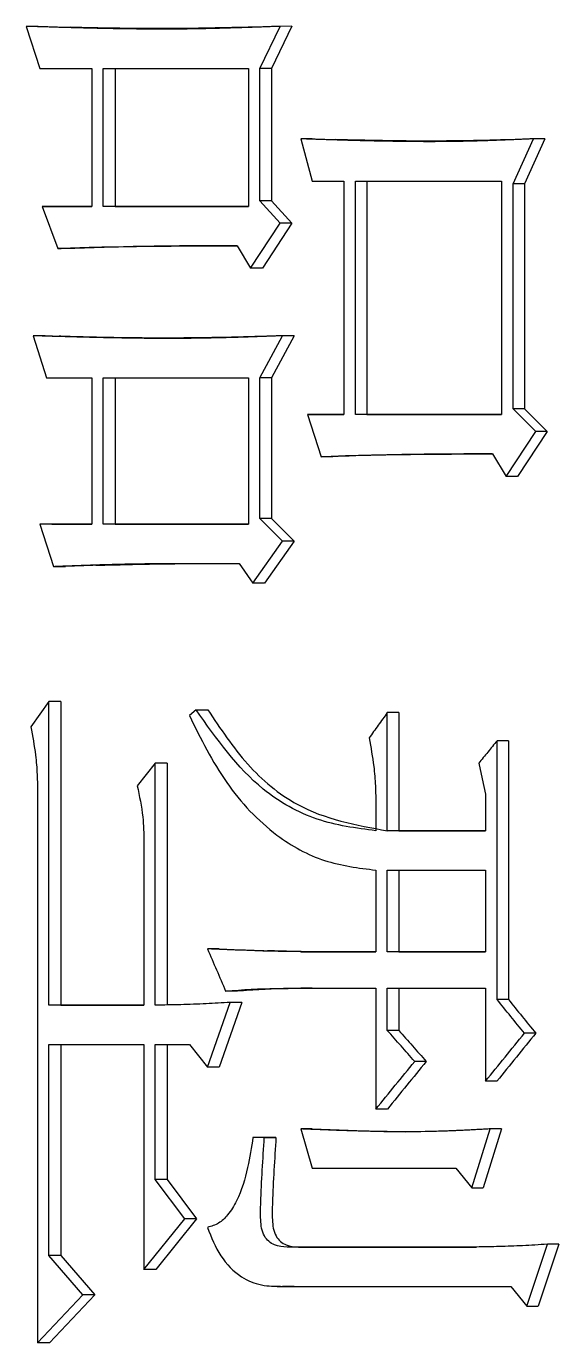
# Model space of a CAD drawing. Header units: millimetres. Extents: x 2160 to 4596, y 811 to 2534.
# Drawn here: x 3285.33 to 3287.38, y 1498.29 to 1503.36 of the extents above; entities that cross this region are included whole.
import ezdxf

# ---------------------------------------------------------------- set-up
doc = ezdxf.new("R2010")
doc.units = ezdxf.units.MM

msp = doc.modelspace()

# ---------------------------------------------------------------- linework, layer by layer
at = {"color": 7, "linetype": 'Continuous', "lineweight": 25}
for p, q in [((3285.3332, 1503.3557), (3285.3854, 1503.1935)), ((3285.3792, 1503.3557), (3285.3332, 1503.3557)), ((3285.3792, 1503.3557), (3285.5094, 1503.3522)), ((3286.2314, 1503.1935), (3286.3102, 1503.3557)), ((3286.355, 1503.3558), (3286.2763, 1503.1935)), ((3286.355, 1503.3558), (3286.3102, 1503.3557)), ((3285.3854, 1503.1935), (3285.5855, 1503.1935)), ((3285.5855, 1503.1935), (3285.5855, 1502.6634)), ((3285.629, 1503.1935), (3286.1877, 1503.1935)), ((3285.629, 1502.6634), (3285.629, 1503.1935)), ((3285.6747, 1503.1935), (3285.6747, 1502.6634)), ((3286.1877, 1503.1935), (3286.1877, 1502.6634)), ((3286.2314, 1502.6851), (3286.2314, 1503.1935)), ((3286.2763, 1503.1935), (3286.2314, 1503.1935)), ((3286.2763, 1503.1935), (3286.2763, 1502.6851)), ((3286.389, 1502.9231), (3286.4328, 1502.7608)), ((3286.4337, 1502.9231), (3286.389, 1502.9231)), ((3286.4337, 1502.9231), (3286.5294, 1502.9203)), ((3287.2061, 1502.75), (3287.2854, 1502.9231)), ((3287.3289, 1502.9231), (3287.2497, 1502.75)), ((3287.3289, 1502.9231), (3287.2854, 1502.9231)), ((3286.4328, 1502.7608), (3286.5555, 1502.7608)), ((3286.5555, 1502.7608), (3286.5556, 1501.863)), ((3286.5994, 1501.863), (3286.5994, 1502.7608)), ((3286.6438, 1502.7608), (3286.6438, 1501.863)), ((3287.162, 1502.7608), (3287.162, 1501.863)), ((3287.2061, 1501.8846), (3287.2061, 1502.75)), ((3287.2497, 1502.75), (3287.2061, 1502.75)), ((3287.2497, 1502.75), (3287.2497, 1501.8846)), ((3285.3941, 1502.6634), (3285.4549, 1502.5012)), ((3285.5855, 1502.6634), (3285.3941, 1502.6634)), ((3285.3941, 1502.6634), (3285.44, 1502.6634)), ((3285.44, 1502.6634), (3285.5855, 1502.6634)), ((3286.1877, 1502.6634), (3285.629, 1502.6634)), ((3285.6747, 1502.6634), (3285.629, 1502.6634)), ((3285.6747, 1502.6634), (3286.1877, 1502.6634)), ((3286.3102, 1502.5985), (3286.2314, 1502.6851)), ((3286.2763, 1502.6851), (3286.2314, 1502.6851)), ((3286.2763, 1502.6851), (3286.355, 1502.5985)), ((3286.1964, 1502.4255), (3286.3102, 1502.5985)), ((3286.355, 1502.5985), (3286.2414, 1502.4255)), ((3286.355, 1502.5985), (3286.3102, 1502.5985)), ((3286.144, 1502.512), (3286.1964, 1502.4255)), ((3285.5008, 1502.5012), (3285.4549, 1502.5012)), ((3286.2414, 1502.4255), (3286.1964, 1502.4255)), ((3285.3593, 1502.1658), (3285.4114, 1502.0036)), ((3285.4053, 1502.1658), (3285.3593, 1502.1658)), ((3286.2314, 1502.0036), (3286.319, 1502.1658)), ((3286.3637, 1502.1658), (3286.2763, 1502.0036)), ((3286.3637, 1502.1658), (3286.319, 1502.1658)), ((3285.4114, 1502.0036), (3285.5855, 1502.0036)), ((3285.5855, 1502.0036), (3285.5855, 1501.4411)), ((3285.629, 1502.0036), (3286.1877, 1502.0036)), ((3285.629, 1501.4411), (3285.629, 1502.0036)), ((3285.6747, 1502.0036), (3285.6747, 1501.4411)), ((3286.1877, 1502.0036), (3286.1877, 1501.4411)), ((3286.2314, 1501.4627), (3286.2314, 1502.0036)), ((3286.2763, 1502.0036), (3286.2314, 1502.0036)), ((3286.2763, 1502.0036), (3286.2763, 1501.4627)), ((3286.4153, 1501.863), (3286.4679, 1501.7007)), ((3286.5556, 1501.863), (3286.4153, 1501.863)), ((3286.4153, 1501.863), (3286.4599, 1501.863)), ((3286.4599, 1501.863), (3286.5556, 1501.863)), ((3286.6438, 1501.863), (3286.5994, 1501.863)), ((3287.2942, 1501.7981), (3287.2061, 1501.8846)), ((3287.2497, 1501.8846), (3287.2061, 1501.8846)), ((3287.2497, 1501.8846), (3287.3377, 1501.7981)), ((3287.1796, 1501.625), (3287.2942, 1501.7981)), ((3287.3377, 1501.7981), (3287.2233, 1501.625)), ((3287.3377, 1501.7981), (3287.2942, 1501.7981)), ((3286.5125, 1501.7007), (3286.4679, 1501.7007)), ((3287.1268, 1501.7115), (3287.1796, 1501.625)), ((3287.2233, 1501.625), (3287.1796, 1501.625)), ((3285.3854, 1501.4411), (3285.4375, 1501.2788)), ((3285.5855, 1501.4411), (3285.3854, 1501.4411)), ((3285.4313, 1501.4411), (3285.3854, 1501.4411)), ((3285.4313, 1501.4411), (3285.5855, 1501.4411)), ((3286.1877, 1501.4411), (3285.629, 1501.4411)), ((3285.6747, 1501.4411), (3285.629, 1501.4411)), ((3285.6747, 1501.4411), (3286.1877, 1501.4411)), ((3286.319, 1501.3762), (3286.2314, 1501.4627)), ((3286.2763, 1501.4627), (3286.2314, 1501.4627)), ((3286.2763, 1501.4627), (3286.3637, 1501.3762)), ((3286.2052, 1501.2139), (3286.319, 1501.3762)), ((3286.3637, 1501.3762), (3286.2501, 1501.2139)), ((3286.3637, 1501.3762), (3286.319, 1501.3762)), ((3286.1527, 1501.2896), (3286.2052, 1501.2139)), ((3285.4375, 1501.2788), (3285.4835, 1501.2788)), ((3285.6254, 1501.284), (3285.4835, 1501.2788)), ((3286.2501, 1501.2139), (3286.2052, 1501.2139)), ((3285.4202, 1500.7596), (3285.3506, 1500.6622)), ((3285.4202, 1499.5913), (3285.4202, 1500.7596)), ((3285.4661, 1500.7596), (3285.4202, 1500.7596)), ((3285.4661, 1500.7596), (3285.4661, 1499.5913)), ((3285.9867, 1500.7272), (3285.9605, 1500.7055)), ((3285.9867, 1500.7272), (3286.0319, 1500.7272)), ((3286.7223, 1500.262), (3286.7223, 1500.7163)), ((3286.7665, 1500.7163), (3286.7223, 1500.7163)), ((3286.7665, 1500.7163), (3286.7665, 1500.262)), ((3287.1444, 1499.613), (3287.1444, 1500.6082)), ((3287.1881, 1500.6082), (3287.1444, 1500.6082)), ((3287.1881, 1500.6082), (3287.1881, 1499.613)), ((3285.8295, 1500.5216), (3285.7598, 1500.4351)), ((3285.8296, 1499.5913), (3285.8295, 1500.5216)), ((3285.8749, 1500.5216), (3285.8295, 1500.5216)), ((3285.8749, 1500.5216), (3285.875, 1499.5913)), ((3285.3767, 1500.4026), (3285.3767, 1498.2932)), ((3287.1004, 1500.4026), (3287.1004, 1500.262)), ((3286.6784, 1500.3594), (3286.6784, 1500.262)), ((3287.1004, 1500.262), (3286.7223, 1500.262)), ((3286.7665, 1500.262), (3286.7223, 1500.262)), ((3286.7665, 1500.262), (3287.1004, 1500.262)), ((3285.7859, 1500.2187), (3285.7859, 1499.5913)), ((3286.6784, 1500.1106), (3286.6784, 1499.7969)), ((3286.7223, 1500.1106), (3287.1004, 1500.1106)), ((3286.7223, 1499.7969), (3286.7223, 1500.1106)), ((3286.7665, 1500.1106), (3286.7665, 1499.7969)), ((3287.1004, 1500.1106), (3287.1004, 1499.7969)), ((3286.0755, 1499.8077), (3286.0304, 1499.8077)), ((3286.3886, 1499.7976), (3286.4337, 1499.7969)), ((3286.6784, 1499.7969), (3286.389, 1499.7969)), ((3286.389, 1499.7969), (3286.4337, 1499.7969)), ((3286.4337, 1499.7969), (3286.6784, 1499.7969)), ((3287.1004, 1499.7969), (3286.7223, 1499.7969)), ((3286.7665, 1499.7969), (3286.7223, 1499.7969)), ((3286.7665, 1499.7969), (3287.1004, 1499.7969)), ((3286.1453, 1499.6454), (3286.1003, 1499.6454)), ((3286.389, 1499.6562), (3286.6784, 1499.6562)), ((3286.4337, 1499.6562), (3286.389, 1499.6562)), ((3286.6784, 1499.6562), (3286.6784, 1499.1911)), ((3286.7223, 1499.6562), (3287.1004, 1499.6562)), ((3286.7223, 1499.494), (3286.7223, 1499.6562)), ((3286.7665, 1499.6562), (3286.7665, 1499.494)), ((3287.1004, 1499.6562), (3287.1004, 1499.2993)), ((3285.7859, 1499.5913), (3285.4202, 1499.5913)), ((3285.4661, 1499.5913), (3285.4202, 1499.5913)), ((3285.4661, 1499.5913), (3285.7859, 1499.5913)), ((3286.0304, 1499.3533), (3286.1177, 1499.6021)), ((3286.1628, 1499.6021), (3286.0755, 1499.3533)), ((3286.1628, 1499.6021), (3286.1177, 1499.6021)), ((3287.1881, 1499.613), (3287.1444, 1499.613)), ((3286.7665, 1499.494), (3286.7223, 1499.494)), ((3287.2937, 1499.4832), (3287.2501, 1499.4832)), ((3285.4202, 1499.4399), (3285.7859, 1499.4399)), ((3285.4202, 1498.6286), (3285.4202, 1499.4399)), ((3285.4661, 1499.4399), (3285.4661, 1498.6286)), ((3285.7859, 1499.4399), (3285.7859, 1498.5745)), ((3285.8296, 1499.4399), (3285.9605, 1499.4399)), ((3285.8296, 1498.9206), (3285.8296, 1499.4399)), ((3285.875, 1499.4399), (3285.875, 1498.9207)), ((3285.9605, 1499.4399), (3286.0304, 1499.3533)), ((3286.8718, 1499.375), (3286.8277, 1499.375)), ((3286.0755, 1499.3533), (3286.0304, 1499.3533)), ((3287.1441, 1499.2993), (3287.1004, 1499.2993)), ((3286.7227, 1499.1911), (3286.6784, 1499.1911)), ((3286.389, 1499.1154), (3286.4328, 1498.9639)), ((3286.4337, 1499.1154), (3286.389, 1499.1154)), ((3287.0476, 1498.8882), (3287.118, 1499.1154)), ((3287.1617, 1499.1154), (3287.0914, 1498.8882)), ((3287.1617, 1499.1154), (3287.118, 1499.1154)), ((3286.249, 1499.0829), (3286.2052, 1499.0829)), ((3286.2501, 1499.0829), (3286.2052, 1499.0829)), ((3286.249, 1499.0829), (3286.2938, 1499.0829)), ((3286.986, 1498.9639), (3287.0476, 1498.8882)), ((3285.875, 1498.9207), (3285.8296, 1498.9206)), ((3285.943, 1498.7692), (3285.8296, 1498.9206)), ((3285.875, 1498.9207), (3285.9883, 1498.7692)), ((3287.0476, 1498.8882), (3287.0914, 1498.8882)), ((3285.7859, 1498.5745), (3285.943, 1498.7692)), ((3285.9883, 1498.7692), (3285.8314, 1498.5745)), ((3285.9883, 1498.7692), (3285.943, 1498.7692)), ((3286.3811, 1498.661), (3286.3364, 1498.661)), ((3287.0652, 1498.661), (3286.3365, 1498.661)), ((3286.3812, 1498.661), (3287.0653, 1498.661)), ((3287.259, 1498.4339), (3287.3383, 1498.6719)), ((3287.3818, 1498.6719), (3287.3025, 1498.4339)), ((3287.3818, 1498.6719), (3287.3383, 1498.6719)), ((3285.5507, 1498.4771), (3285.4202, 1498.6286)), ((3285.4661, 1498.6286), (3285.4202, 1498.6286)), ((3285.4661, 1498.6286), (3285.5965, 1498.4771)), ((3285.8314, 1498.5745), (3285.7859, 1498.5745)), ((3286.2769, 1498.5101), (3286.3114, 1498.5101)), ((3286.319, 1498.5096), (3287.1973, 1498.5096)), ((3286.3637, 1498.5096), (3286.319, 1498.5096)), ((3287.1973, 1498.5096), (3287.259, 1498.4339)), ((3285.3767, 1498.2932), (3285.5507, 1498.4771)), ((3285.5965, 1498.4771), (3285.4227, 1498.2932)), ((3285.5965, 1498.4771), (3285.5507, 1498.4771)), ((3287.259, 1498.4339), (3287.3025, 1498.4339)), ((3285.4227, 1498.2932), (3285.3767, 1498.2932))]:
    msp.add_line(p, q, dxfattribs=at)
at = {"color": 7, "linetype": 'Continuous', "lineweight": 25, "flags": 128}
msp.add_lwpolyline([(3287.074, 1500.5216), (3287.0872, 1500.4621), (3287.1004, 1500.4026)], dxfattribs=at)
at = {"color": 7, "linetype": 'Continuous', "lineweight": 25}
for points, knots in [([(3286.3102, 1503.3557), (3286.3038, 1503.3555), (3286.2943, 1503.3552), (3286.2816, 1503.3547), (3286.272, 1503.3544), (3286.2625, 1503.354), (3286.253, 1503.3537), (3286.2434, 1503.3533), (3286.2339, 1503.353), (3286.2243, 1503.3526), (3286.2148, 1503.3523), (3286.2053, 1503.352), (3286.1957, 1503.3516), (3286.183, 1503.3512), (3286.1703, 1503.3508), (3286.1576, 1503.3504), (3286.1481, 1503.3501), (3286.1385, 1503.3498), (3286.1258, 1503.3494), (3286.1099, 1503.3489), (3286.0909, 1503.3483), (3286.0718, 1503.3478), (3286.0528, 1503.3474), (3286.0337, 1503.3469), (3286.0147, 1503.3465), (3285.9956, 1503.3461), (3285.9766, 1503.3458), (3285.9575, 1503.3455), (3285.9385, 1503.3453), (3285.9194, 1503.3451), (3285.8941, 1503.3449), (3285.8687, 1503.3449), (3285.8433, 1503.3449), (3285.8052, 1503.345), (3285.7482, 1503.3454), (3285.6912, 1503.3463), (3285.6468, 1503.3471), (3285.6152, 1503.3477), (3285.5835, 1503.3485), (3285.5582, 1503.3491), (3285.5392, 1503.3496), (3285.5234, 1503.3501), (3285.5107, 1503.3504), (3285.5013, 1503.3507), (3285.4918, 1503.3509), (3285.4823, 1503.3512), (3285.4728, 1503.3515), (3285.4633, 1503.3517), (3285.4538, 1503.352), (3285.4412, 1503.3524), (3285.4285, 1503.3528), (3285.4159, 1503.3532), (3285.408, 1503.3534), (3285.4017, 1503.3536), (3285.3969, 1503.3538), (3285.3922, 1503.3539), (3285.3875, 1503.3541), (3285.3827, 1503.3542), (3285.3764, 1503.3544), (3285.3701, 1503.3546), (3285.3638, 1503.3548), (3285.359, 1503.3549), (3285.3543, 1503.3551), (3285.3495, 1503.3552), (3285.3448, 1503.3554), (3285.3394, 1503.3555), (3285.3355, 1503.3557), (3285.3332, 1503.3557)], [0, 0, 0, 0, 0.019469, 0.029204, 0.038938, 0.048673, 0.058408, 0.068142, 0.077877, 0.087611, 0.097346, 0.107081, 0.116815, 0.12655, 0.146019, 0.155754, 0.165488, 0.175223, 0.184958, 0.204427, 0.223896, 0.243365, 0.262835, 0.282304, 0.301773, 0.321242, 0.340712, 0.360181, 0.37965, 0.399119, 0.418589, 0.457527, 0.476996, 0.496466, 0.574343, 0.65222, 0.67169, 0.710628, 0.749567, 0.769036, 0.788505, 0.807974, 0.817709, 0.827444, 0.837178, 0.846913, 0.856647, 0.866382, 0.876117, 0.885851, 0.90532, 0.915055, 0.92479, 0.929657, 0.934524, 0.939392, 0.944259, 0.949126, 0.953994, 0.963728, 0.968595, 0.973463, 0.97833, 0.983197, 0.988065, 0.992932, 1, 1, 1, 1]), ([(3286.2199, 1503.3529), (3286.2199, 1503.3529), (3286.2199, 1503.3529), (3286.2192, 1503.3529), (3286.2092, 1503.3527), (3286.0894, 1503.3498), (3285.8313, 1503.3446), (3285.6156, 1503.3494), (3285.5048, 1503.3519)], [0, 0, 0, 0, 0.000769, 0.002148, 0.006887, 0.052383, 0.512854, 1, 1, 1, 1]), ([(3287.2854, 1502.9231), (3287.279, 1502.9228), (3287.2663, 1502.9222), (3287.2504, 1502.9215), (3287.2346, 1502.9209), (3287.2219, 1502.9203), (3287.206, 1502.9197), (3287.1933, 1502.9191), (3287.1774, 1502.9185), (3287.1647, 1502.918), (3287.1489, 1502.9174), (3287.1362, 1502.9169), (3287.1203, 1502.9163), (3287.1076, 1502.9159), (3287.0917, 1502.9154), (3287.079, 1502.915), (3287.0632, 1502.9145), (3287.0505, 1502.9142), (3287.0346, 1502.9138), (3287.0219, 1502.9135), (3287.0092, 1502.9133), (3286.9966, 1502.9131), (3286.9839, 1502.9129), (3286.968, 1502.9126), (3286.9553, 1502.9125), (3286.9395, 1502.9123), (3286.9268, 1502.9123), (3286.9109, 1502.9122), (3286.8983, 1502.9121), (3286.8824, 1502.9121), (3286.8697, 1502.9121), (3286.8539, 1502.9122), (3286.819, 1502.9123), (3286.7747, 1502.9128), (3286.7304, 1502.9135), (3286.705, 1502.914), (3286.6892, 1502.9143), (3286.6734, 1502.9147), (3286.6607, 1502.9149), (3286.6449, 1502.9153), (3286.6323, 1502.9156), (3286.6164, 1502.916), (3286.6038, 1502.9164), (3286.588, 1502.9168), (3286.5753, 1502.9172), (3286.5595, 1502.9176), (3286.5469, 1502.918), (3286.5311, 1502.9185), (3286.5184, 1502.9189), (3286.5058, 1502.9193), (3286.4932, 1502.9196), (3286.4805, 1502.9201), (3286.4647, 1502.9206), (3286.4521, 1502.921), (3286.4363, 1502.9215), (3286.4237, 1502.9219), (3286.4068, 1502.9225), (3286.3964, 1502.9228), (3286.389, 1502.9231)], [0, 0, 0, 0, 0.021203, 0.042406, 0.053008, 0.074211, 0.084813, 0.106016, 0.116618, 0.137821, 0.148423, 0.169626, 0.180228, 0.201431, 0.212032, 0.233236, 0.243837, 0.265041, 0.275642, 0.296845, 0.307447, 0.318049, 0.339252, 0.349854, 0.371057, 0.381658, 0.402862, 0.413463, 0.434667, 0.445268, 0.466472, 0.477073, 0.498276, 0.58309, 0.625497, 0.6467, 0.667903, 0.678505, 0.699708, 0.71031, 0.731513, 0.742114, 0.763318, 0.773919, 0.795123, 0.805724, 0.826927, 0.837529, 0.858732, 0.869334, 0.879936, 0.901139, 0.91174, 0.932944, 0.943545, 0.964749, 0.97535, 1, 1, 1, 1]), ([(3287.2384, 1502.9211), (3287.2384, 1502.9211), (3287.2388, 1502.9211), (3287.2375, 1502.9211), (3287.233, 1502.9209), (3287.1188, 1502.9173), (3286.8647, 1502.9117), (3286.6431, 1502.9172), (3286.5246, 1502.9201)], [0, 0, 0, 0, 0.000307, 0.006653, 0.012934, 0.04093, 0.486725, 1, 1, 1, 1]), ([(3286.5994, 1502.7608), (3286.693, 1502.7608), (3286.8803, 1502.7608), (3287.0681, 1502.7608), (3287.162, 1502.7608)], [0, 0, 0, 0, 0.499996, 1, 1, 1, 1]), ([(3285.4549, 1502.5012), (3285.4871, 1502.5027), (3285.5354, 1502.5049), (3285.5917, 1502.5064), (3285.6199, 1502.507), (3285.6481, 1502.5076), (3285.7327, 1502.5093), (3285.8174, 1502.5104), (3285.8901, 1502.5109), (3285.9022, 1502.511), (3285.9143, 1502.5111), (3285.9264, 1502.5112), (3285.9365, 1502.5113), (3285.9466, 1502.5113), (3285.9567, 1502.5114), (3285.9688, 1502.5114), (3285.9809, 1502.5115), (3285.991, 1502.5115), (3286.0011, 1502.5116), (3286.0112, 1502.5116), (3286.0234, 1502.5117), (3286.0335, 1502.5117), (3286.0436, 1502.5117), (3286.0537, 1502.5118), (3286.0638, 1502.5118), (3286.0719, 1502.5118), (3286.0779, 1502.5118), (3286.084, 1502.5118), (3286.089, 1502.5119), (3286.0941, 1502.5119), (3286.0992, 1502.5119), (3286.1052, 1502.5119), (3286.1103, 1502.5119), (3286.1153, 1502.5119), (3286.1204, 1502.5119), (3286.1264, 1502.512), (3286.1315, 1502.512), (3286.1373, 1502.512), (3286.1412, 1502.512), (3286.144, 1502.512)], [0, 0, 0, 0, 0.14049, 0.210735, 0.245858, 0.263419, 0.333664, 0.614647, 0.632209, 0.64977, 0.667331, 0.684892, 0.702453, 0.711234, 0.728795, 0.746356, 0.763918, 0.781479, 0.790259, 0.80782, 0.825382, 0.842943, 0.851723, 0.869285, 0.886846, 0.895626, 0.904407, 0.913188, 0.921968, 0.926359, 0.935139, 0.94392, 0.9527, 0.957091, 0.965871, 0.974652, 0.983432, 0.987823, 1, 1, 1, 1]), ([(3286.1441, 1502.5118), (3286.0943, 1502.5117), (3285.98, 1502.5114), (3285.7654, 1502.51), (3285.6009, 1502.5045), (3285.5008, 1502.5012)], [0, 0, 0, 0, 0.23129, 0.53224, 1, 1, 1, 1]), ([(3286.319, 1502.1658), (3286.3143, 1502.1657), (3286.3072, 1502.1654), (3286.2978, 1502.165), (3286.2908, 1502.1648), (3286.2838, 1502.1645), (3286.2767, 1502.1642), (3286.2697, 1502.164), (3286.2626, 1502.1637), (3286.2556, 1502.1634), (3286.2486, 1502.1632), (3286.2415, 1502.1629), (3286.2345, 1502.1627), (3286.2275, 1502.1624), (3286.2204, 1502.1622), (3286.2134, 1502.1619), (3286.204, 1502.1616), (3286.1946, 1502.1612), (3286.1853, 1502.1609), (3286.1782, 1502.1607), (3286.1712, 1502.1604), (3286.1642, 1502.1602), (3286.1571, 1502.16), (3286.1501, 1502.1598), (3286.1431, 1502.1595), (3286.136, 1502.1593), (3286.129, 1502.1591), (3286.122, 1502.1589), (3286.1149, 1502.1587), (3286.1056, 1502.1584), (3286.0962, 1502.1582), (3286.0868, 1502.1579), (3286.0728, 1502.1576), (3286.0423, 1502.1569), (3286.0048, 1502.1562), (3285.972, 1502.1558), (3285.9556, 1502.1556), (3285.9463, 1502.1555), (3285.9392, 1502.1555), (3285.9322, 1502.1554), (3285.9252, 1502.1554), (3285.9182, 1502.1554), (3285.9111, 1502.1553), (3285.9041, 1502.1553), (3285.8948, 1502.1553), (3285.8854, 1502.1553), (3285.876, 1502.1553), (3285.869, 1502.1553), (3285.862, 1502.1553), (3285.855, 1502.1553), (3285.848, 1502.1554), (3285.8409, 1502.1554), (3285.8339, 1502.1554), (3285.8269, 1502.1555), (3285.8199, 1502.1555), (3285.8129, 1502.1556), (3285.8058, 1502.1556), (3285.7988, 1502.1557), (3285.7918, 1502.1558), (3285.7848, 1502.1558), (3285.7754, 1502.1559), (3285.7661, 1502.156), (3285.7567, 1502.1561), (3285.7497, 1502.1562), (3285.7427, 1502.1563), (3285.7357, 1502.1564), (3285.7287, 1502.1565), (3285.7147, 1502.1567), (3285.6843, 1502.1573), (3285.6469, 1502.158), (3285.6142, 1502.1587), (3285.5979, 1502.1591), (3285.5885, 1502.1594), (3285.5815, 1502.1595), (3285.5745, 1502.1597), (3285.5675, 1502.1599), (3285.5605, 1502.1601), (3285.5535, 1502.1602), (3285.5442, 1502.1605), (3285.5348, 1502.1607), (3285.5255, 1502.161), (3285.5185, 1502.1612), (3285.5115, 1502.1614), (3285.5045, 1502.1616), (3285.4975, 1502.1618), (3285.4905, 1502.162), (3285.4835, 1502.1622), (3285.4765, 1502.1624), (3285.4695, 1502.1626), (3285.4625, 1502.1628), (3285.4555, 1502.163), (3285.4462, 1502.1632), (3285.4369, 1502.1635), (3285.4275, 1502.1638), (3285.4205, 1502.164), (3285.4135, 1502.1642), (3285.4065, 1502.1644), (3285.3996, 1502.1646), (3285.3926, 1502.1648), (3285.3856, 1502.165), (3285.3786, 1502.1653), (3285.3698, 1502.1655), (3285.3634, 1502.1657), (3285.3593, 1502.1658)], [0, 0, 0, 0, 0.014624, 0.021936, 0.029248, 0.036561, 0.043873, 0.051185, 0.058497, 0.065809, 0.073121, 0.080433, 0.087745, 0.095057, 0.102369, 0.109682, 0.116994, 0.131618, 0.13893, 0.146242, 0.153554, 0.160866, 0.168178, 0.17549, 0.182803, 0.190115, 0.197427, 0.204739, 0.212051, 0.219363, 0.233987, 0.241299, 0.248611, 0.27786, 0.336357, 0.365605, 0.38023, 0.387542, 0.394854, 0.402166, 0.409478, 0.41679, 0.424102, 0.431414, 0.438727, 0.453351, 0.460663, 0.467975, 0.475287, 0.482599, 0.489911, 0.497223, 0.504535, 0.511848, 0.51916, 0.526472, 0.533784, 0.541096, 0.548408, 0.55572, 0.563032, 0.577656, 0.584969, 0.592281, 0.599593, 0.606905, 0.614217, 0.621529, 0.650778, 0.709274, 0.738523, 0.753147, 0.760459, 0.767771, 0.775083, 0.782395, 0.789708, 0.79702, 0.804332, 0.818956, 0.826268, 0.83358, 0.840892, 0.848204, 0.855516, 0.862829, 0.870141, 0.877453, 0.884765, 0.892077, 0.899389, 0.906701, 0.921325, 0.928638, 0.93595, 0.943262, 0.950574, 0.957886, 0.965198, 0.97251, 0.979822, 0.987134, 1, 1, 1, 1]), ([(3285.4053, 1502.1658), (3285.4146, 1502.1655), (3285.4286, 1502.1649), (3285.4466, 1502.1642), (3285.4553, 1502.1639), (3285.4594, 1502.1638)], [0, 0, 0, 0, 0.517155, 0.775732, 1, 1, 1, 1]), ([(3286.2653, 1502.1638), (3286.2642, 1502.1638), (3286.2625, 1502.1637), (3286.2102, 1502.1621), (3286.0618, 1502.1583), (3285.8602, 1502.1561), (3285.679, 1502.1581), (3285.5546, 1502.161), (3285.4989, 1502.1626), (3285.4723, 1502.1634), (3285.4639, 1502.1636), (3285.461, 1502.1637), (3285.4591, 1502.1638)], [0, 0, 0, 0, 0.026122, 0.044146, 0.255979, 0.501618, 0.750557, 0.872355, 0.935088, 0.962148, 0.974945, 1, 1, 1, 1]), ([(3287.162, 1501.863), (3287.0681, 1501.863), (3286.8803, 1501.863), (3286.693, 1501.863), (3286.5994, 1501.863)], [0, 0, 0, 0, 0.4999959, 1, 1, 1, 1]), ([(3286.6438, 1501.863), (3286.7373, 1501.863), (3286.9098, 1501.863), (3287.0828, 1501.863), (3287.162, 1501.863)], [0, 0, 0, 0, 0.542086, 1, 1, 1, 1]), ([(3286.4679, 1501.7007), (3286.4933, 1501.7018), (3286.5251, 1501.7032), (3286.5633, 1501.7046), (3286.5824, 1501.7052), (3286.6206, 1501.7062), (3286.7034, 1501.7079), (3286.7927, 1501.7096), (3286.8629, 1501.7102), (3286.8852, 1501.7104), (3286.898, 1501.7105), (3286.9076, 1501.7106), (3286.9171, 1501.7106), (3286.9267, 1501.7107), (3286.9363, 1501.7108), (3286.9459, 1501.7108), (3286.9555, 1501.7109), (3286.965, 1501.7109), (3286.9746, 1501.711), (3286.9842, 1501.711), (3286.997, 1501.7111), (3287.0097, 1501.7111), (3287.0225, 1501.7112), (3287.0321, 1501.7112), (3287.0401, 1501.7112), (3287.0465, 1501.7113), (3287.0513, 1501.7113), (3287.0561, 1501.7113), (3287.0609, 1501.7113), (3287.0672, 1501.7113), (3287.0736, 1501.7114), (3287.08, 1501.7114), (3287.0848, 1501.7114), (3287.0896, 1501.7114), (3287.0944, 1501.7114), (3287.0992, 1501.7114), (3287.104, 1501.7115), (3287.1088, 1501.7115), (3287.1136, 1501.7115), (3287.1196, 1501.7115), (3287.124, 1501.7115), (3287.1268, 1501.7115)], [0, 0, 0, 0, 0.11615, 0.145188, 0.174226, 0.203263, 0.319414, 0.551716, 0.609791, 0.638828, 0.653347, 0.667866, 0.682385, 0.696903, 0.711422, 0.725941, 0.74046, 0.754978, 0.769497, 0.784016, 0.798535, 0.827572, 0.842091, 0.85661, 0.871129, 0.878388, 0.885647, 0.892907, 0.900166, 0.907426, 0.921944, 0.929204, 0.936463, 0.943723, 0.950982, 0.958241, 0.965501, 0.97276, 0.98002, 0.987279, 1, 1, 1, 1]), ([(3287.1269, 1501.7114), (3287.0903, 1501.7113), (3287.0281, 1501.7111), (3286.9597, 1501.7106), (3286.9246, 1501.7104), (3286.9118, 1501.7103), (3286.899, 1501.7102), (3286.8863, 1501.71), (3286.8639, 1501.7098), (3286.797, 1501.709), (3286.6765, 1501.707), (3286.569, 1501.7029), (3286.5125, 1501.7007)], [0, 0, 0, 0, 0.178238, 0.302779, 0.333914, 0.349482, 0.36505, 0.396185, 0.411753, 0.474024, 0.723108, 1, 1, 1, 1]), ([(3285.4375, 1501.2788), (3285.4415, 1501.279), (3285.4534, 1501.2795), (3285.4693, 1501.2801), (3285.4852, 1501.2807), (3285.5011, 1501.2813), (3285.5209, 1501.2821), (3285.5448, 1501.283), (3285.5686, 1501.2838), (3285.5885, 1501.2845), (3285.6163, 1501.2855), (3285.668, 1501.287), (3285.7237, 1501.2883), (3285.7675, 1501.2889), (3285.7874, 1501.2892), (3285.8073, 1501.2895), (3285.8312, 1501.2897), (3285.8551, 1501.2899), (3285.879, 1501.29), (3285.9029, 1501.2901), (3285.9268, 1501.2902), (3285.9467, 1501.2902), (3285.9667, 1501.2902), (3285.9866, 1501.2902), (3286.0065, 1501.2902), (3286.0225, 1501.2901), (3286.0345, 1501.2901), (3286.0464, 1501.2901), (3286.0584, 1501.29), (3286.0704, 1501.29), (3286.0823, 1501.29), (3286.0943, 1501.2899), (3286.1063, 1501.2899), (3286.1163, 1501.2898), (3286.1243, 1501.2898), (3286.1292, 1501.2897), (3286.1342, 1501.2897), (3286.1392, 1501.2897), (3286.1457, 1501.2897), (3286.1502, 1501.2897), (3286.1527, 1501.2896)], [0, 0, 0, 0, 0.016701, 0.050103, 0.066804, 0.083505, 0.116907, 0.150309, 0.183711, 0.217114, 0.233815, 0.300619, 0.434229, 0.467631, 0.484332, 0.517734, 0.551136, 0.584538, 0.617941, 0.651343, 0.684745, 0.718147, 0.734848, 0.76825, 0.801652, 0.818353, 0.835054, 0.851755, 0.868456, 0.885157, 0.901858, 0.918559, 0.93526, 0.951962, 0.960312, 0.968663, 0.972838, 0.981188, 0.989539, 1, 1, 1, 1]), ([(3285.6007, 1501.283), (3285.6006, 1501.283), (3285.6005, 1501.283), (3285.6028, 1501.283), (3285.672, 1501.2848), (3285.8195, 1501.2886), (3285.9715, 1501.2896), (3286.0539, 1501.2897), (3286.0956, 1501.2897), (3286.111, 1501.2897), (3286.1202, 1501.2897), (3286.1223, 1501.2898), (3286.1233, 1501.2898)], [0, 0, 0, 0, 0.000675, 0.007002, 0.025332, 0.463155, 0.687527, 0.851445, 0.893875, 0.93051, 0.9646, 1, 1, 1, 1]), ([(3285.9605, 1500.7055), (3286.0046, 1500.6165), (3286.0917, 1500.4407), (3286.2738, 1500.2477), (3286.477, 1500.1353), (3286.6116, 1500.1188), (3286.6784, 1500.1106)], [0, 0, 0, 0, 0.2896566, 0.5714564, 0.7872041, 1, 1, 1, 1]), ([(3286.6784, 1500.262), (3286.6022, 1500.272), (3286.4485, 1500.2922), (3286.1922, 1500.4359), (3286.0652, 1500.6159), (3285.9867, 1500.7272)], [0, 0, 0, 0, 0.273464, 0.551009, 1, 1, 1, 1]), ([(3286.0319, 1500.7272), (3286.0799, 1500.6548), (3286.1746, 1500.5119), (3286.4034, 1500.3198), (3286.6025, 1500.2838), (3286.7227, 1500.262)], [0, 0, 0, 0, 0.2890797, 0.570701, 1, 1, 1, 1]), ([(3286.7223, 1500.7163), (3286.7106, 1500.7001), (3286.6872, 1500.6677), (3286.6638, 1500.6352), (3286.6521, 1500.619)], [0, 0, 0, 0, 0.499998, 1, 1, 1, 1]), ([(3285.3506, 1500.6622), (3285.3574, 1500.6258), (3285.3687, 1500.5649), (3285.3756, 1500.4778), (3285.3763, 1500.4277), (3285.3767, 1500.4026)], [0, 0, 0, 0, 0.426056, 0.7124, 1, 1, 1, 1]), ([(3286.6521, 1500.619), (3286.6589, 1500.5825), (3286.6703, 1500.5216), (3286.6773, 1500.4345), (3286.678, 1500.3845), (3286.6784, 1500.3594)], [0, 0, 0, 0, 0.426096, 0.71242, 1, 1, 1, 1]), ([(3287.1444, 1500.6082), (3287.1327, 1500.5937), (3287.1092, 1500.5649), (3287.0857, 1500.536), (3287.074, 1500.5216)], [0, 0, 0, 0, 0.499999, 1, 1, 1, 1]), ([(3285.7598, 1500.4351), (3285.7684, 1500.3953), (3285.784, 1500.3242), (3285.7853, 1500.251), (3285.7859, 1500.2187)], [0, 0, 0, 0, 0.5588348, 1, 1, 1, 1]), ([(3286.0304, 1499.8077), (3286.042, 1499.7806), (3286.0653, 1499.7265), (3286.0886, 1499.6725), (3286.1003, 1499.6454)], [0, 0, 0, 0, 0.499999, 1, 1, 1, 1]), ([(3286.389, 1499.7969), (3286.3505, 1499.7973), (3286.2714, 1499.7982), (3286.1519, 1499.8027), (3286.0709, 1499.806), (3286.0304, 1499.8077)], [0, 0, 0, 0, 0.321579, 0.660777, 1, 1, 1, 1]), ([(3286.0755, 1499.8077), (3286.1139, 1499.806), (3286.1772, 1499.8033), (3286.2406, 1499.8012), (3286.2656, 1499.8004)], [0, 0, 0, 0, 0.6062891, 1, 1, 1, 1]), ([(3286.3903, 1499.7974), (3286.3815, 1499.7975), (3286.3621, 1499.7978), (3286.3169, 1499.7987), (3286.2852, 1499.7997), (3286.2619, 1499.8004)], [0, 0, 0, 0, 0.180074, 0.397437, 1, 1, 1, 1]), ([(3286.1003, 1499.6454), (3286.1331, 1499.648), (3286.1975, 1499.6532), (3286.2938, 1499.6557), (3286.3573, 1499.6561), (3286.389, 1499.6562)], [0, 0, 0, 0, 0.341779, 0.670798, 1, 1, 1, 1]), ([(3286.4337, 1499.6562), (3286.4008, 1499.6561), (3286.3361, 1499.6558), (3286.24, 1499.6517), (3286.1769, 1499.6475), (3286.1453, 1499.6454)], [0, 0, 0, 0, 0.342239, 0.67104, 1, 1, 1, 1]), ([(3286.1177, 1499.6021), (3286.087, 1499.6001), (3286.0236, 1499.596), (3285.9275, 1499.5928), (3285.8622, 1499.5918), (3285.8296, 1499.5913)], [0, 0, 0, 0, 0.320446, 0.660167, 1, 1, 1, 1]), ([(3287.2501, 1499.4832), (3287.2325, 1499.5048), (3287.1973, 1499.5481), (3287.162, 1499.5913), (3287.1444, 1499.613)], [0, 0, 0, 0, 0.499996, 1, 1, 1, 1]), ([(3287.1881, 1499.613), (3287.2057, 1499.5913), (3287.2409, 1499.5481), (3287.2761, 1499.5048), (3287.2937, 1499.4832)], [0, 0, 0, 0, 0.5, 1, 1, 1, 1]), ([(3286.8277, 1499.375), (3286.8101, 1499.3948), (3286.775, 1499.4345), (3286.7399, 1499.4741), (3286.7223, 1499.494)], [0, 0, 0, 0, 0.499996, 1, 1, 1, 1]), ([(3286.7665, 1499.494), (3286.7841, 1499.4741), (3286.8192, 1499.4345), (3286.8543, 1499.3948), (3286.8718, 1499.375)], [0, 0, 0, 0, 0.4999999, 1, 1, 1, 1]), ([(3287.1004, 1499.2993), (3287.1253, 1499.3299), (3287.1752, 1499.3912), (3287.2252, 1499.4525), (3287.2501, 1499.4832)], [0, 0, 0, 0, 0.5, 1, 1, 1, 1]), ([(3287.2937, 1499.4832), (3287.2688, 1499.4525), (3287.2189, 1499.3912), (3287.1691, 1499.3299), (3287.1441, 1499.2993)], [0, 0, 0, 0, 0.499999, 1, 1, 1, 1]), ([(3286.6784, 1499.1911), (3286.7033, 1499.2217), (3286.753, 1499.283), (3286.8028, 1499.3443), (3286.8277, 1499.375)], [0, 0, 0, 0, 0.5, 1, 1, 1, 1]), ([(3286.8718, 1499.375), (3286.847, 1499.3443), (3286.7972, 1499.283), (3286.7476, 1499.2217), (3286.7227, 1499.1911)], [0, 0, 0, 0, 0.499998, 1, 1, 1, 1]), ([(3287.118, 1499.1154), (3287.1123, 1499.115), (3287.1008, 1499.1144), (3287.0835, 1499.1134), (3287.0663, 1499.1125), (3287.049, 1499.1116), (3287.0318, 1499.1107), (3287.0145, 1499.1098), (3287.0002, 1499.1091), (3286.9858, 1499.1085), (3286.9714, 1499.1079), (3286.937, 1499.1065), (3286.8622, 1499.1044), (3286.7703, 1499.104), (3286.69, 1499.1052), (3286.6498, 1499.1061), (3286.6269, 1499.1067), (3286.6039, 1499.1073), (3286.5753, 1499.1081), (3286.5466, 1499.1091), (3286.5237, 1499.11), (3286.5065, 1499.1107), (3286.4893, 1499.1114), (3286.475, 1499.1119), (3286.4636, 1499.1123), (3286.455, 1499.1127), (3286.4464, 1499.113), (3286.4378, 1499.1133), (3286.4292, 1499.1137), (3286.4206, 1499.114), (3286.412, 1499.1144), (3286.4049, 1499.1147), (3286.3972, 1499.115), (3286.3924, 1499.1152), (3286.389, 1499.1154)], [0, 0, 0, 0, 0.023618, 0.047236, 0.070855, 0.094473, 0.118091, 0.141709, 0.165327, 0.177136, 0.200755, 0.224373, 0.318848, 0.507812, 0.602286, 0.649522, 0.67314, 0.696758, 0.743995, 0.791231, 0.81485, 0.838468, 0.862086, 0.885704, 0.897513, 0.909322, 0.921131, 0.932941, 0.94475, 0.956559, 0.968368, 0.980177, 0.986081, 1, 1, 1, 1]), ([(3286.4337, 1499.1154), (3286.4795, 1499.1135), (3286.5711, 1499.1098), (3286.6907, 1499.1058), (3286.7645, 1499.105), (3286.7923, 1499.1047)], [0, 0, 0, 0, 0.38362, 0.767243, 1, 1, 1, 1]), ([(3286.2052, 1499.0829), (3286.1992, 1499.0443), (3286.1863, 1498.9605), (3286.1555, 1498.8575), (3286.113, 1498.7872), (3286.0747, 1498.7494), (3286.0452, 1498.741), (3286.0304, 1498.7368)], [0, 0, 0, 0, 0.279047, 0.604417, 0.761098, 0.879545, 1, 1, 1, 1]), ([(3286.3365, 1498.661), (3286.3201, 1498.6619), (3286.2869, 1498.6636), (3286.2414, 1498.7023), (3286.2334, 1498.767), (3286.237, 1498.8929), (3286.2437, 1498.9988), (3286.249, 1499.0829)], [0, 0, 0, 0, 0.110716, 0.223974, 0.35482, 0.487804, 1, 1, 1, 1]), ([(3286.2938, 1499.0829), (3286.2857, 1499.0829), (3286.2711, 1499.0829), (3286.2565, 1499.0829), (3286.2501, 1499.0829)], [0, 0, 0, 0, 0.56, 1, 1, 1, 1]), ([(3286.2938, 1499.0829), (3286.2885, 1498.9988), (3286.2819, 1498.8929), (3286.2782, 1498.767), (3286.2862, 1498.7023), (3286.3317, 1498.6636), (3286.3648, 1498.6619), (3286.3812, 1498.661)], [0, 0, 0, 0, 0.512318, 0.645335, 0.776202, 0.889398, 1, 1, 1, 1]), ([(3286.4328, 1498.9639), (3286.5152, 1498.9639), (3286.6993, 1498.9639), (3286.8839, 1498.9639), (3286.986, 1498.9639)], [0, 0, 0, 0, 0.447226, 1, 1, 1, 1]), ([(3286.0304, 1498.7368), (3286.0453, 1498.6986), (3286.0748, 1498.6236), (3286.1511, 1498.5457), (3286.2373, 1498.5103), (3286.2918, 1498.5098), (3286.319, 1498.5096)], [0, 0, 0, 0, 0.291536, 0.572529, 0.787239, 1, 1, 1, 1]), ([(3287.3383, 1498.6719), (3287.3065, 1498.6698), (3287.2451, 1498.6658), (3287.154, 1498.6626), (3287.0948, 1498.6615), (3287.0652, 1498.661)], [0, 0, 0, 0, 0.349386, 0.674644, 1, 1, 1, 1])]:
    msp.add_open_spline(points, degree=3, knots=knots, dxfattribs=at)

doc.saveas('drawing.dxf')
